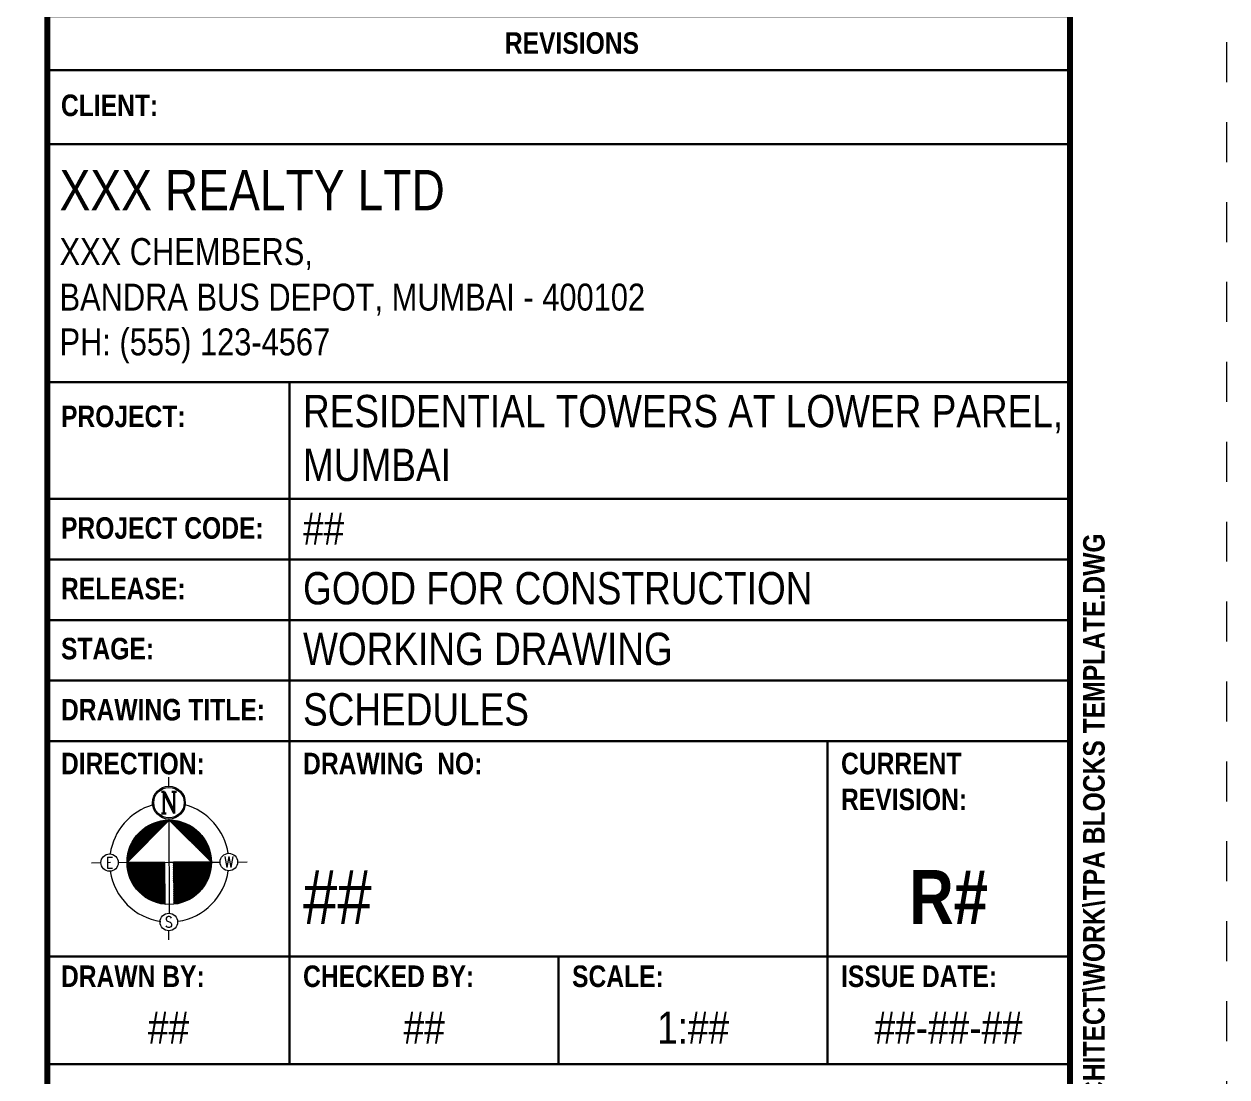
# Paper-space layout 'Symbols A2-3' of a CAD drawing. Header units: inches. Extents: x 0 to 23.5, y -6.1 to 17.1.
# Drawn here: x 20.492 to 23.504, y 1.91 to 4.546 of the extents above; entities that cross this region are included whole.
import ezdxf
from ezdxf.enums import TextEntityAlignment as Align

# ---------------------------------------------------------------- set-up
doc = ezdxf.new("R2010")
doc.units = ezdxf.units.IN
doc.linetypes.add('DASHDOT', pattern=[1, 0.5, -0.25, 0, -0.25])
doc.layers.add('G-ANNO-REFR', color=253, linetype='DASHDOT', lineweight=5, plot=False)
for name, color, linetype, lineweight in [('G-ANNO-TEXT', 3, 'Continuous', 15), ('G-ANNO-TTLB', 7, 'Continuous', 50), ('G-PAPR-MEDM', 6, 'Continuous', 30), ('G-PAPR-THCK', 4, 'Continuous', 100), ('G-PAPR-THIN', 20, 'Continuous', 5)]:
    doc.layers.add(name, color=color, linetype=linetype, lineweight=lineweight)
doc.styles.add('C2', font='romanc.shx')
doc.styles.add('C3', font='romanc.shx', dxfattribs={"width": 0.9, "height": 9})
doc.styles.add('NOTES', font='arial.ttf', dxfattribs={"height": 2})
doc.styles.add('SUB-TITLE', font='swisscb.ttf')
doc.styles.add('SUB-TITLE-2', font='swissc.ttf')
doc.styles.add('TITLE', font='swisscb.ttf')

# ---------------------------------------------------------------- blocks, each defined once
blk = doc.blocks.new('*X0')
at = {"color": 0}
for p, q in [((3709.61, 306.25), (3711.4, 306.25)), ((3710.86, 306.88), (3711.11, 306.88)), ((3711.32, 306.88), (3735.52, 306.88)), ((3712.3, 307.5), (3734.08, 307.5)), ((3713.01, 306.25), (3736.77, 306.25)), ((3713.99, 308.12), (3732.39, 308.12)), ((3716.13, 308.75), (3730.25, 308.75)), ((3719.41, 309.38), (3726.97, 309.38)), ((3700.06, 298.12), (3715.13, 298.12)), ((3700.54, 298.75), (3714.84, 298.75)), ((3701.06, 299.38), (3714.56, 299.38)), ((3701.6, 300), (3714.27, 300)), ((3702.18, 300.62), (3713.98, 300.62)), ((3702.8, 301.25), (3713.7, 301.25)), ((3703.45, 301.88), (3713.41, 301.88)), ((3704.15, 302.5), (3713.12, 302.5)), ((3704.89, 303.12), (3712.83, 303.12)), ((3705.69, 303.75), (3712.55, 303.75)), ((3706.55, 304.38), (3712.26, 304.38)), ((3707.48, 305), (3711.97, 305)), ((3708.49, 305.62), (3711.68, 305.62)), ((3714.7, 305.62), (3737.89, 305.62)), ((3716.39, 305), (3738.9, 305)), ((3718.07, 304.38), (3739.83, 304.38)), ((3719.76, 303.75), (3740.69, 303.75)), ((3721.45, 303.12), (3741.49, 303.12)), ((3723.14, 302.5), (3742.23, 302.5)), ((3724.83, 301.88), (3742.93, 301.88)), ((3726.52, 301.25), (3743.58, 301.25)), ((3728.21, 300.62), (3744.2, 300.62)), ((3729.9, 300), (3744.78, 300)), ((3731.59, 299.38), (3745.32, 299.38)), ((3733.27, 298.75), (3745.84, 298.75)), ((3734.96, 298.12), (3746.32, 298.12)), ((3695.73, 290), (3718.87, 290)), ((3695.95, 290.62), (3718.58, 290.62)), ((3696.19, 291.25), (3718.29, 291.25)), ((3696.45, 291.88), (3718.01, 291.88)), ((3696.72, 292.5), (3717.72, 292.5)), ((3697.01, 293.12), (3717.43, 293.12)), ((3697.32, 293.75), (3717.14, 293.75)), ((3697.64, 294.38), (3716.86, 294.38)), ((3697.99, 295), (3716.57, 295)), ((3698.36, 295.62), (3716.28, 295.62)), ((3698.75, 296.25), (3715.99, 296.25)), ((3699.16, 296.88), (3715.71, 296.88)), ((3699.6, 297.5), (3715.42, 297.5)), ((3736.65, 297.5), (3746.78, 297.5)), ((3738.34, 296.88), (3747.22, 296.88)), ((3740.03, 296.25), (3747.63, 296.25)), ((3741.72, 295.62), (3748.02, 295.62)), ((3743.41, 295), (3748.39, 295)), ((3745.1, 294.38), (3748.73, 294.38)), ((3746.78, 293.75), (3749.06, 293.75)), ((3748.47, 293.12), (3749.37, 293.12)), ((3748.55, 290), (3750.65, 290)), ((3748.78, 290.62), (3750.43, 290.62)), ((3749.01, 291.25), (3750.19, 291.25)), ((3749.25, 291.88), (3749.93, 291.88)), ((3749.48, 292.5), (3749.66, 292.5)), ((3694.2, 281.88), (3718.78, 281.88)), ((3694.23, 282.5), (3720.14, 282.5)), ((3694.28, 283.12), (3721.5, 283.12)), ((3694.34, 283.75), (3721.74, 283.75)), ((3694.41, 284.38), (3721.45, 284.38)), ((3694.5, 285), (3721.17, 285)), ((3694.61, 285.62), (3720.88, 285.62)), ((3694.72, 286.25), (3720.59, 286.25)), ((3694.85, 286.88), (3720.3, 286.88)), ((3695, 287.5), (3720.02, 287.5)), ((3695.16, 288.12), (3719.73, 288.12)), ((3695.34, 288.75), (3719.44, 288.75)), ((3695.53, 289.38), (3719.16, 289.38)), ((3745.54, 281.88), (3752.18, 281.88)), ((3745.78, 282.5), (3752.15, 282.5)), ((3746.01, 283.12), (3752.1, 283.12)), ((3746.24, 283.75), (3752.04, 283.75)), ((3746.47, 284.38), (3751.97, 284.38)), ((3746.7, 285), (3751.88, 285)), ((3746.93, 285.62), (3751.77, 285.62)), ((3747.16, 286.25), (3751.66, 286.25)), ((3747.39, 286.88), (3751.53, 286.88)), ((3747.63, 287.5), (3751.38, 287.5)), ((3747.86, 288.12), (3751.22, 288.12)), ((3748.09, 288.75), (3751.04, 288.75)), ((3748.32, 289.38), (3750.85, 289.38)), ((3694.17, 281.25), (3717.42, 281.25)), ((3694.17, 280.62), (3716.06, 280.62)), ((3694.17, 280), (3714.7, 280)), ((3694.19, 279.38), (3713.34, 279.38)), ((3694.23, 278.75), (3711.99, 278.75)), ((3694.27, 278.12), (3710.63, 278.12)), ((3694.33, 277.5), (3709.27, 277.5)), ((3694.41, 276.88), (3707.91, 276.88)), ((3694.5, 276.25), (3706.55, 276.25)), ((3694.6, 275.62), (3705.19, 275.62)), ((3694.71, 275), (3703.83, 275)), ((3694.84, 274.38), (3702.47, 274.38)), ((3694.99, 273.75), (3701.11, 273.75)), ((3695.15, 273.12), (3699.75, 273.12)), ((3714.11, 273.12), (3726.63, 273.12)), ((3715.47, 273.75), (3726.34, 273.75)), ((3716.83, 274.38), (3726.05, 274.38)), ((3718.19, 275), (3725.76, 275)), ((3719.55, 275.62), (3725.48, 275.62)), ((3720.91, 276.25), (3725.19, 276.25)), ((3722.27, 276.88), (3724.9, 276.88)), ((3723.63, 277.5), (3724.61, 277.5)), ((3742.31, 273.12), (3751.23, 273.12)), ((3742.54, 273.75), (3751.39, 273.75)), ((3742.77, 274.38), (3751.54, 274.38)), ((3743, 275), (3751.67, 275)), ((3743.23, 275.62), (3751.78, 275.62)), ((3743.46, 276.25), (3751.88, 276.25)), ((3743.69, 276.88), (3751.97, 276.88)), ((3743.93, 277.5), (3752.05, 277.5)), ((3744.16, 278.12), (3752.11, 278.12)), ((3744.39, 278.75), (3752.15, 278.75)), ((3744.62, 279.38), (3752.19, 279.38)), ((3744.85, 280), (3752.21, 280)), ((3745.08, 280.62), (3752.21, 280.62)), ((3745.31, 281.25), (3752.21, 281.25)), ((3695.32, 272.5), (3698.39, 272.5)), ((3695.51, 271.88), (3697.03, 271.88)), ((3695.94, 270.62), (3696, 270.62)), ((3696.17, 270), (3696.29, 270)), ((3696.43, 269.38), (3696.58, 269.38)), ((3696.7, 268.75), (3696.87, 268.75)), ((3696.99, 268.12), (3697.15, 268.12)), ((3697.29, 267.5), (3697.44, 267.5)), ((3697.62, 266.88), (3697.73, 266.88)), ((3697.96, 266.25), (3698.02, 266.25)), ((3698.33, 265.62), (3730.07, 265.62)), ((3698.72, 265), (3730.36, 265)), ((3699.16, 266.25), (3729.79, 266.25)), ((3700.52, 266.88), (3729.5, 266.88)), ((3701.88, 267.5), (3729.21, 267.5)), ((3703.24, 268.12), (3728.93, 268.12)), ((3704.6, 268.75), (3728.64, 268.75)), ((3705.96, 269.38), (3728.35, 269.38)), ((3707.32, 270), (3728.06, 270)), ((3708.68, 270.62), (3727.78, 270.62)), ((3710.04, 271.25), (3727.49, 271.25)), ((3711.4, 271.88), (3727.2, 271.88)), ((3712.75, 272.5), (3726.91, 272.5)), ((3739.3, 265), (3747.66, 265)), ((3739.53, 265.62), (3748.05, 265.62)), ((3739.76, 266.25), (3748.42, 266.25)), ((3739.99, 266.88), (3748.76, 266.88)), ((3740.22, 267.5), (3749.09, 267.5)), ((3740.46, 268.12), (3749.39, 268.12)), ((3740.69, 268.75), (3749.68, 268.75)), ((3740.92, 269.38), (3749.95, 269.38)), ((3741.15, 270), (3750.21, 270)), ((3741.38, 270.62), (3750.44, 270.62)), ((3741.61, 271.25), (3750.67, 271.25)), ((3741.84, 271.88), (3750.87, 271.88)), ((3742.07, 272.5), (3751.06, 272.5)), ((3699.13, 264.38), (3730.65, 264.38)), ((3699.56, 263.75), (3730.94, 263.75)), ((3700.02, 263.12), (3731.22, 263.12)), ((3700.5, 262.5), (3731.51, 262.5)), ((3701.02, 261.88), (3731.8, 261.88)), ((3701.56, 261.25), (3732.09, 261.25)), ((3702.13, 260.62), (3732.37, 260.62)), ((3702.75, 260), (3732.66, 260)), ((3703.4, 259.38), (3732.95, 259.38)), ((3704.09, 258.75), (3733.24, 258.75)), ((3704.83, 258.12), (3733.52, 258.12)), ((3705.62, 257.5), (3733.81, 257.5)), ((3706.47, 256.88), (3734.1, 256.88)), ((3736.29, 256.88), (3739.91, 256.88)), ((3736.52, 257.5), (3740.76, 257.5)), ((3736.75, 258.12), (3741.55, 258.12)), ((3736.99, 258.75), (3742.29, 258.75)), ((3737.22, 259.38), (3742.98, 259.38)), ((3737.45, 260), (3743.63, 260)), ((3737.68, 260.62), (3744.25, 260.62)), ((3737.91, 261.25), (3744.82, 261.25)), ((3738.14, 261.88), (3745.36, 261.88)), ((3738.37, 262.5), (3745.88, 262.5)), ((3738.61, 263.12), (3746.36, 263.12)), ((3738.84, 263.75), (3746.82, 263.75)), ((3739.07, 264.38), (3747.25, 264.38)), ((3707.4, 256.25), (3734.39, 256.25)), ((3708.41, 255.62), (3734.67, 255.62)), ((3709.52, 255), (3734.96, 255)), ((3710.76, 254.38), (3735.25, 254.38)), ((3712.17, 253.75), (3734.21, 253.75)), ((3713.84, 253.12), (3732.54, 253.12)), ((3715.93, 252.5), (3730.45, 252.5)), ((3719.04, 251.88), (3727.34, 251.88)), ((3735.37, 254.38), (3735.62, 254.38)), ((3735.6, 255), (3736.86, 255)), ((3735.83, 255.62), (3737.97, 255.62)), ((3736.06, 256.25), (3738.98, 256.25))]:
    blk.add_line(p, q, dxfattribs=at)
blk = doc.blocks.new('North')
for p, q in [((0.24, 54.54), (0.24, 57.81)), ((0.24, 9.46), (0.24, 42.92)), ((0, 0), (0, 3.27))]:
    blk.add_line(p, q)
blk.add_lwpolyline([(-14.75, 27.55), (0.24, 42.53), (15.23, 27.55), (1.79, 27.55), (1.79, 12.64), (-1.31, 12.64), (-1.31, 27.55)], close=True)
for points in [[(-27.4, 27.55), (-24.04, 27.55)], [(-17.84, 27.55), (0.24, 27.55), (18.33, 27.55)], [(24.52, 27.55), (27.88, 27.55)]]:
    blk.add_lwpolyline(points)
for centre, radius in [((0.24, 48.73), 5.81), ((0.24, 48.73), 5.42), ((0.24, 27.55), 14.99), ((-20.94, 27.55), 3.1), ((21.42, 27.55), 3.1), ((0.01, 6.37), 3.1)]:
    blk.add_circle(centre, radius)
for start, end in [(105.7624, 171.6124), (8.3876, 74.2376), (188.3876, 261.6124), (278.3876, 351.6124)]:
    blk.add_arc((0.24, 27.55), 21.18, start, end)
at = {"xscale": -0.5163749999963909, "yscale": 0.5163750000065193, "zscale": 0.5163749999998025, "rotation": 294.6914369037128}
blk.add_blockref('*X0', (671.71, -1779.76), dxfattribs=at)
at = {"width": 0.85}
for s, height, style, p in [('N', 7.75, 'C3', (0.24, 48.73)), ('E', 3.87, 'C2', (-20.94, 27.55)), ('W', 3.87, 'C2', (21.42, 27.55)), ('S', 3.87, 'C2', (0.01, 6.37))]:
    blk.add_text(s, height=height, dxfattribs=dict(at, style=style)).set_placement(p, align=Align.MIDDLE)
blk = doc.blocks.new('*U171')
at = {"layer": 'G-ANNO-REFR'}
blk.add_lwpolyline([(0, 0), (597, 0), (597, 435), (0, 435)], close=True, dxfattribs=at)
at = {"layer": 'G-PAPR-MEDM'}
for p, q in [((522, 112.535), (587, 112.535)), ((522, 107.831), (587, 107.831))]:
    blk.add_line(p, q, dxfattribs=at)
for points in [[(522, 115.956), (587, 115.956), (587, 112.535), (522, 112.535)], [(522, 92.681), (587, 92.681), (587, 112.535), (522, 112.535)], [(522, 92.681), (537.395, 92.681), (537.395, 85.263), (522, 85.263)], [(537.395, 92.681), (587, 92.681), (587, 85.263), (537.395, 85.263)], [(522, 81.414), (537.395, 81.414), (537.395, 85.263), (522, 85.263)], [(522, 77.566), (537.395, 77.566), (537.395, 81.414), (522, 81.414)], [(587, 77.566), (537.395, 77.566), (537.395, 81.414), (587, 81.414)], [(522, 73.717), (537.395, 73.717), (537.395, 77.566), (522, 77.566)], [(587, 73.717), (537.395, 73.717), (537.395, 77.566), (587, 77.566)], [(522, 73.717), (587, 73.717), (587, 69.868), (522, 69.868)], [(537.395, 69.868), (522, 69.868), (522, 73.717), (537.395, 73.717)], [(522, 69.868), (587, 69.868), (587, 56.184), (522, 56.184)], [(537.395, 56.184), (522, 56.184), (522, 69.868), (537.395, 69.868)], [(571.605, 69.868), (537.395, 69.868), (537.395, 56.184), (571.605, 56.184)], [(537.395, 69.868), (571.605, 69.868), (571.605, 56.184), (537.395, 56.184)], [(522, 56.184), (537.395, 56.184), (537.395, 49.342), (522, 49.342)], [(537.395, 56.184), (554.5, 56.184), (554.5, 49.342), (537.395, 49.342)], [(554.5, 56.184), (571.605, 56.184), (571.605, 49.342), (554.5, 49.342)], [(571.605, 56.184), (587, 56.184), (587, 49.342), (571.605, 49.342)]]:
    blk.add_lwpolyline(points, close=True, dxfattribs=at)
blk.add_lwpolyline([(522, 112.535), (587, 112.535)], dxfattribs=at)
at = {"layer": 'G-PAPR-THCK'}
blk.add_lwpolyline([(20, 425), (587, 425), (587, 10), (20, 10)], close=True, dxfattribs=at)
blk.add_lwpolyline([(522, 10), (522, 425)], dxfattribs=at)
at = {"layer": 'G-PAPR-THIN'}
for points in [[(522, 425), (587, 425), (587, 10), (522, 10)], [(571.605, 69.868), (587, 69.868), (587, 56.184), (571.605, 56.184)]]:
    blk.add_lwpolyline(points, close=True, dxfattribs=at)
at = {"layer": 'G-PAPR-THIN', "xscale": 0.1790617757832784, "yscale": 0.1790617757832784, "zscale": 0.1790617757832784, "rotation": 0.2520791101512971}
blk.add_blockref('North', (529.717, 57.231), dxfattribs=at)
at = {"layer": 'G-ANNO-TEXT'}
for tag, p, height, style in [('GENERAL_NOTES_001', (522.595, 418.954), 1.711, 'NOTES'), ('GENERAL_NOTES_002', (522.855, 416.073), 1.711, 'NOTES'), ('GENERAL_NOTES_003', (522.855, 413.192), 1.711, 'NOTES'), ('GENERAL_NOTES_004', (522.855, 410.31), 1.711, 'NOTES'), ('GENERAL_NOTES_005', (522.855, 407.429), 1.711, 'NOTES'), ('GENERAL_NOTES_006', (522.855, 404.548), 1.711, 'NOTES'), ('GENERAL_NOTES_007', (522.855, 401.697), 1.711, 'NOTES'), ('GENERAL_NOTES_008', (522.785, 398.816), 1.711, 'NOTES'), ('GENERAL_NOTES_009', (522.855, 395.935), 1.711, 'NOTES'), ('GENERAL_NOTES_010', (522.855, 393.054), 1.711, 'NOTES'), ('GENERAL_NOTES_011', (522.855, 390.172), 1.711, 'NOTES'), ('GENERAL_NOTES_012', (522.855, 387.291), 1.711, 'NOTES'), ('GENERAL_NOTES_013', (522.855, 384.41), 1.711, 'NOTES'), ('GENERAL_NOTES_014', (522.855, 381.529), 1.711, 'NOTES'), ('GENERAL_NOTES_015', (522.855, 378.647), 1.711, 'NOTES'), ('GENERAL_NOTES_016', (522.855, 375.766), 1.711, 'NOTES'), ('GENERAL_NOTES_017', (522.755, 372.885), 1.711, 'NOTES'), ('GENERAL_NOTES_018', (522.855, 370.004), 1.711, 'NOTES'), ('GENERAL_NOTES_019', (522.825, 367.124), 1.711, 'NOTES'), ('GENERAL_NOTES_020', (522.855, 364.243), 1.711, 'NOTES'), ('GENERAL_NOTES_021', (522.756, 361.361), 1.711, 'NOTES'), ('GENERAL_NOTES_022', (522.855, 358.48), 1.711, 'NOTES'), ('GENERAL_NOTES_023', (522.765, 355.599), 1.711, 'NOTES'), ('GENERAL_NOTES_024', (522.855, 352.718), 1.711, 'NOTES'), ('GENERAL_NOTES_025', (522.742, 349.836), 1.711, 'NOTES'), ('GENERAL_NOTES_026', (522.855, 346.955), 1.711, 'NOTES'), ('GENERAL_NOTES_027', (522.855, 344.074), 1.711, 'NOTES'), ('GENERAL_NOTES_028', (522.855, 341.193), 1.711, 'NOTES'), ('GENERAL_NOTES_029', (522.855, 338.312), 1.711, 'NOTES'), ('GENERAL_NOTES_030', (522.758, 335.43), 1.711, 'NOTES'), ('GENERAL_NOTES_031', (522.855, 332.549), 1.711, 'NOTES'), ('GENERAL_NOTES_032', (522.855, 329.668), 1.711, 'NOTES'), ('GENERAL_NOTES_033', (522.855, 326.787), 1.711, 'NOTES'), ('GENERAL_NOTES_034', (522.756, 323.906), 1.711, 'NOTES'), ('GENERAL_NOTES_035', (522.855, 321.024), 1.711, 'NOTES'), ('SHEET_NOTES_001', (522.595, 299.971), 1.711, 'NOTES'), ('SHEET_NOTES_002', (522.785, 297.09), 1.711, 'NOTES'), ('SHEET_NOTES_003', (522.755, 294.209), 1.711, 'NOTES'), ('SHEET_NOTES_004', (522.825, 291.328), 1.711, 'NOTES'), ('SHEET_NOTES_005', (522.756, 288.446), 1.711, 'NOTES'), ('SHEET_NOTES_006', (522.765, 285.565), 1.711, 'NOTES'), ('SHEET_NOTES_007', (522.742, 282.684), 1.711, 'NOTES'), ('KEY_NOTES_001', (522.595, 227.502), 1.711, 'NOTES'), ('KEY_NOTES_002', (522.785, 224.62), 1.711, 'NOTES'), ('CLIENTNAME', (522.765, 103.619), 2.566, 'SUB-TITLE-2'), ('CLIENTADDRESS1', (522.765, 100.137), 1.711, 'SUB-TITLE-2'), ('CLIENTADDRESS2', (522.765, 97.245), 1.711, 'SUB-TITLE-2'), ('CLIENTPHONE', (522.765, 94.394), 1.711, 'SUB-TITLE-2'), ('DRAWING_NO', (538.25, 58.252), 3.421, 'SUB-TITLE-2')]:
    blk.add_attdef(tag, p, '', height=height, dxfattribs=dict(at, style=style))
at = {"layer": 'G-ANNO-TEXT', "style": 'SUB-TITLE-2'}
for tag, p in [('REV_NO14', (524.702, 172.403)), ('REV_DATE14', (532.24, 172.403)), ('DRAWN_BY14', (542.011, 172.403)), ('CHECKED_BY14', (552.923, 172.403)), ('REV_NO13', (524.702, 168.982)), ('REV_DATE13', (532.24, 168.982)), ('DRAWN_BY13', (542.011, 168.982)), ('CHECKED_BY13', (552.923, 168.982)), ('REV_NO12', (524.702, 165.561)), ('REV_DATE12', (532.24, 165.561)), ('DRAWN_BY12', (542.011, 165.561)), ('CHECKED_BY12', (552.923, 165.561)), ('REV_NO11', (524.702, 162.14)), ('REV_DATE11', (532.24, 162.14)), ('DRAWN_BY11', (542.011, 162.14)), ('CHECKED_BY11', (552.923, 162.14)), ('REV_NO10', (524.702, 158.719)), ('REV_DATE10', (532.24, 158.719)), ('DRAWN_BY10', (542.011, 158.719)), ('CHECKED_BY10', (552.923, 158.719)), ('REV_NO9', (524.702, 155.298)), ('REV_DATE9', (532.24, 155.298)), ('DRAWN_BY9', (542.011, 155.298)), ('CHECKED_BY9', (552.923, 155.298)), ('REV_NO8', (524.702, 151.877)), ('REV_DATE8', (532.24, 151.877)), ('DRAWN_BY8', (542.011, 151.877)), ('CHECKED_BY8', (552.923, 151.877)), ('REV_NO7', (524.702, 148.456)), ('REV_DATE7', (532.24, 148.456)), ('DRAWN_BY7', (542.011, 148.456)), ('CHECKED_BY7', (552.923, 148.456)), ('REV_NO6', (524.702, 145.035)), ('REV_DATE6', (532.24, 145.035)), ('DRAWN_BY6', (542.011, 145.035)), ('CHECKED_BY6', (552.923, 145.035)), ('REV_NO5', (524.702, 141.614)), ('REV_DATE5', (532.24, 141.614)), ('DRAWN_BY5', (542.011, 141.614)), ('CHECKED_BY5', (552.923, 141.614)), ('REV_NO4', (524.702, 138.193)), ('REV_DATE4', (532.24, 138.193)), ('DRAWN_BY4', (542.011, 138.193)), ('CHECKED_BY4', (552.923, 138.193)), ('REV_NO3', (524.702, 134.772)), ('REV_DATE3', (532.24, 134.772)), ('DRAWN_BY3', (542.011, 134.772)), ('CHECKED_BY3', (552.923, 134.772)), ('REV_NO2', (524.702, 131.35)), ('REV_DATE2', (532.24, 131.35)), ('DRAWN_BY2', (542.011, 131.35)), ('CHECKED_BY2', (552.923, 131.35)), ('REV_NO1', (524.702, 127.929)), ('REV_DATE1', (532.24, 127.929)), ('DRAWN_BY1', (542.011, 127.929)), ('CHECKED_BY1', (552.923, 127.929)), ('REV_NO0', (524.702, 124.508)), ('REV_DATE0', (532.24, 124.508)), ('DRAWN_BY0', (542.011, 124.508)), ('CHECKED_BY0', (552.923, 124.508))]:
    blk.add_attdef(tag, text='', height=1.368, dxfattribs=at).set_placement(p, align=Align.MIDDLE)
for tag, p in [('REV_DESCRIPTION14', (559.753, 172.403)), ('REV_DESCRIPTION13', (559.753, 168.982)), ('REV_DESCRIPTION12', (559.753, 165.561)), ('REV_DESCRIPTION11', (559.753, 162.14)), ('REV_DESCRIPTION10', (559.753, 158.719)), ('REV_DESCRIPTION9', (559.753, 155.298)), ('REV_DESCRIPTION8', (559.753, 151.877)), ('REV_DESCRIPTION7', (559.753, 148.456)), ('REV_DESCRIPTION6', (559.753, 145.035)), ('REV_DESCRIPTION5', (559.753, 141.614)), ('REV_DESCRIPTION4', (559.753, 138.193)), ('REV_DESCRIPTION3', (559.753, 134.772)), ('REV_DESCRIPTION2', (559.753, 131.35)), ('REV_DESCRIPTION1', (559.753, 127.929)), ('REV_DESCRIPTION0', (559.753, 124.508))]:
    blk.add_attdef(tag, text='', height=1.368, dxfattribs=at).set_placement(p, align=Align.MIDDLE_LEFT)
for tag, p in [('PROJECT_NAME1', (538.25, 91.878)), ('PROJECT_NAME2', (538.25, 88.457)), ('PROJECT_CODE', (538.25, 84.408)), ('RELEASE', (538.25, 80.618)), ('STAGE', (538.25, 76.764)), ('DRAWING_TITLE', (538.25, 72.915))]:
    blk.add_attdef(tag, text='', height=2.053, dxfattribs=at).set_placement(p, align=Align.TOP_LEFT)
at = {"layer": 'G-ANNO-TEXT'}
for tag, height, style, p in [('CURRENT_REV', 3.421, 'TITLE', (579.303, 58.252)), ('DRAWN_BY', 2.053, 'SUB-TITLE-2', (529.697, 50.626)), ('CHECKED_BY', 2.053, 'SUB-TITLE-2', (545.947, 50.626)), ('SCALE', 2.053, 'SUB-TITLE-2', (563.053, 50.626)), ('ISSUE_DATE', 2.053, 'SUB-TITLE-2', (579.303, 50.626))]:
    blk.add_attdef(tag, text='', height=height, dxfattribs=dict(at, style=style)).set_placement(p, align=Align.CENTER)
at = {"layer": 'G-ANNO-TEXT', "style": 'SUB-TITLE'}
blk.add_attdef('FILE_NAME', text='', height=1.368, rotation=90, dxfattribs=at).set_placement((587.855, 19.346), align=Align.TOP_LEFT)
at = {"layer": 'G-PAPR-MEDM', "insert": (555.347, 114.244), "char_height": 1.3684, "attachment_point": 5, "style": 'TITLE'}
blk.add_mtext_dynamic_manual_height_columns('REVISIONS', width=44.49126, gutter_width=8, heights=[3.043], dxfattribs=at)
at = {"layer": 'G-PAPR-MEDM', "lineweight": 50, "attachment_point": 1, "style": 'TITLE'}
for s, width, insert, char_height in [('CLIENT:', 14.9534, (522.855, 110.976), 1.3684), ('PROJECT:', 14.9534, (522.855, 91.201), 1.3684), ('PROJECT CODE:', 14.9534, (522.855, 84.104), 1.36842), ('RELEASE:', 14.9534, (522.855, 80.251), 1.3684), ('STAGE:', 14.9534, (522.855, 76.437), 1.3684), ('DRAWING TITLE:', 14.9534, (522.855, 72.552), 1.36842), ('DIRECTION:', 14.9534, (522.855, 69.13), 1.3684), ('DRAWING  NO:', 14.9534, (538.25, 69.13), 1.36842), ('CURRENT\\PREVISION:', 14.9534, (572.461, 69.13), 1.3684), ('DRAWN BY:', 14.9534, (522.855, 55.606), 1.3684), ('CHECKED BY:', 14.9534, (538.25, 55.606), 1.36842), ('SCALE:', 19, (555.355, 55.606), 1.3684), ('ISSUE DATE:', 14.9534, (572.461, 55.606), 1.36842)]:
    blk.add_mtext_dynamic_manual_height_columns(s, width=width, gutter_width=8, heights=[0], dxfattribs=dict(at, insert=insert, char_height=char_height))

psp = doc.layouts.new('Symbols A2-3')

# ---------------------------------------------------------------- block references
at = {"layer": 'G-ANNO-TTLB'}
ref = psp.add_blockref('*U171', (0, 0), dxfattribs=dict(at, xscale=0.03937007874015748, yscale=0.03937007874015748, zscale=0.03937007874015748))
ref.add_attrib('DRAWING_TITLE', 'SCHEDULES', dxfattribs={"layer": 'G-ANNO-TEXT', "height": 0.08081, "style": 'SUB-TITLE-2'}).set_placement((21.1909, 2.8707), align=Align.TOP_LEFT)
ref.add_attrib('DRAWING_NO', '##', (21.1909, 2.2934), dxfattribs={"layer": 'G-ANNO-TEXT', "height": 0.13469, "style": 'SUB-TITLE-2'})
ref.add_attrib('CURRENT_REV', 'R#', dxfattribs={"layer": 'G-ANNO-TEXT', "height": 0.13469, "style": 'TITLE'}).set_placement((22.8072, 2.2934), align=Align.CENTER)
ref.add_attrib('ISSUE_DATE', '##-##-##', dxfattribs={"layer": 'G-ANNO-TEXT', "height": 0.08081, "style": 'SUB-TITLE-2'}).set_placement((22.8072, 1.9932), align=Align.CENTER)
ref.add_attrib('SCALE', '1:##', dxfattribs={"layer": 'G-ANNO-TEXT', "height": 0.08081, "style": 'SUB-TITLE-2'}).set_placement((22.1674, 1.9932), align=Align.CENTER)
ref.add_attrib('CHECKED_BY', '##', dxfattribs={"layer": 'G-ANNO-TEXT', "height": 0.08081, "style": 'SUB-TITLE-2'}).set_placement((21.494, 1.9932), align=Align.CENTER)
ref.add_attrib('DRAWN_BY', '##', dxfattribs={"layer": 'G-ANNO-TEXT', "height": 0.08081, "style": 'SUB-TITLE-2'}).set_placement((20.8542, 1.9932), align=Align.CENTER)
ref.add_attrib('FILE_NAME', 'D:\\WORK\\2061 CAD STANDARDS ARCHITECT\\WORK\\TPA BLOCKS TEMPLATE.DWG', dxfattribs={"layer": 'G-ANNO-TEXT', "height": 0.053875, "rotation": 90, "style": 'SUB-TITLE'}).set_placement((23.1439, 0.7617), align=Align.TOP_LEFT)
ref.add_attrib('STAGE', 'WORKING DRAWING', dxfattribs={"layer": 'G-ANNO-TEXT', "height": 0.080812, "style": 'SUB-TITLE-2'}).set_placement((21.1909, 3.0222), align=Align.TOP_LEFT)
ref.add_attrib('RELEASE', 'GOOD FOR CONSTRUCTION', dxfattribs={"layer": 'G-ANNO-TEXT', "height": 0.080812, "style": 'SUB-TITLE-2'}).set_placement((21.1909, 3.1739), align=Align.TOP_LEFT)
ref.add_attrib('PROJECT_CODE', '##', dxfattribs={"layer": 'G-ANNO-TEXT', "height": 0.08081, "style": 'SUB-TITLE-2'}).set_placement((21.1909, 3.3231), align=Align.TOP_LEFT)
ref.add_attrib('PROJECT_NAME1', 'RESIDENTIAL TOWERS AT LOWER PAREL,', dxfattribs={"layer": 'G-ANNO-TEXT', "height": 0.080812, "style": 'SUB-TITLE-2'}).set_placement((21.1909, 3.6173), align=Align.TOP_LEFT)
ref.add_attrib('PROJECT_NAME2', 'MUMBAI', dxfattribs={"layer": 'G-ANNO-TEXT', "height": 0.08081, "style": 'SUB-TITLE-2'}).set_placement((21.1909, 3.4826), align=Align.TOP_LEFT)
ref.add_attrib('CLIENTPHONE', 'PH: (555) 123-4567', (20.5813, 3.7163), dxfattribs={"layer": 'G-ANNO-TEXT', "height": 0.067344, "style": 'SUB-TITLE-2'})
ref.add_attrib('CLIENTADDRESS2', 'BANDRA BUS DEPOT, MUMBAI - 400102', (20.5813, 3.8285), dxfattribs={"layer": 'G-ANNO-TEXT', "height": 0.067344, "style": 'SUB-TITLE-2'})
ref.add_attrib('CLIENTADDRESS1', 'XXX CHEMBERS,', (20.5813, 3.9424), dxfattribs={"layer": 'G-ANNO-TEXT', "height": 0.067344, "style": 'SUB-TITLE-2'})
ref.add_attrib('CLIENTNAME', 'XXX REALTY LTD', (20.5813, 4.0795), dxfattribs={"layer": 'G-ANNO-TEXT', "height": 0.101015, "style": 'SUB-TITLE-2'})

doc.saveas('drawing.dxf')
